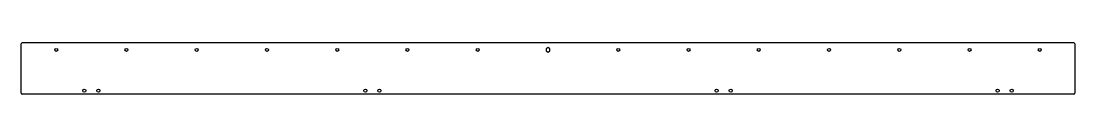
# Model space of a CAD drawing. Header units: millimetres. Extents: x -1500 to 1500, y -96 to 50.
import ezdxf

# ---------------------------------------------------------------- set-up
doc = ezdxf.new("R2010")
doc.units = ezdxf.units.MM

msp = doc.modelspace()

# ---------------------------------------------------------------- linework, layer by layer
at = {"color": 7, "linetype": 'Continuous', "lineweight": 25}
for p, q in [((-1500, -93), (-1500, 47)), ((1497, 50), (-1497, 50)), ((0, 36.5), (-5.6, 33.2)), ((-5.6, 33.2), (-5.6, 26.8)), ((5.6, 33.2), (0, 36.5)), ((5.6, 26.8), (5.6, 33.2)), ((1500, 47), (1500, -93)), ((-5.6, 26.8), (0, 23.5)), ((0, 23.5), (5.6, 26.8)), ((1497, -96), (-1497, -96))]:
    msp.add_line(p, q, dxfattribs=at)
for centre in [(-1400, 30), (-1200, 30), (-1000, 30), (-800, 30), (-600, 30), (-400, 30), (-200, 30), (200, 30), (400, 30), (600, 30), (800, 30), (1000, 30), (1200, 30), (1400, 30), (-1320, -86), (-1280, -86), (-520, -86), (-480, -86), (480, -86), (520, -86), (1280, -86), (1320, -86)]:
    msp.add_circle(centre, 4.25, dxfattribs=at)
for centre, start, end in [((-1497, 47), 90, 180), ((1497, 47), 0, 90), ((-1497, -93), 180, 270), ((1497, -93), 270, 0)]:
    msp.add_arc(centre, 3, start, end, dxfattribs=at)

doc.saveas('drawing.dxf')
